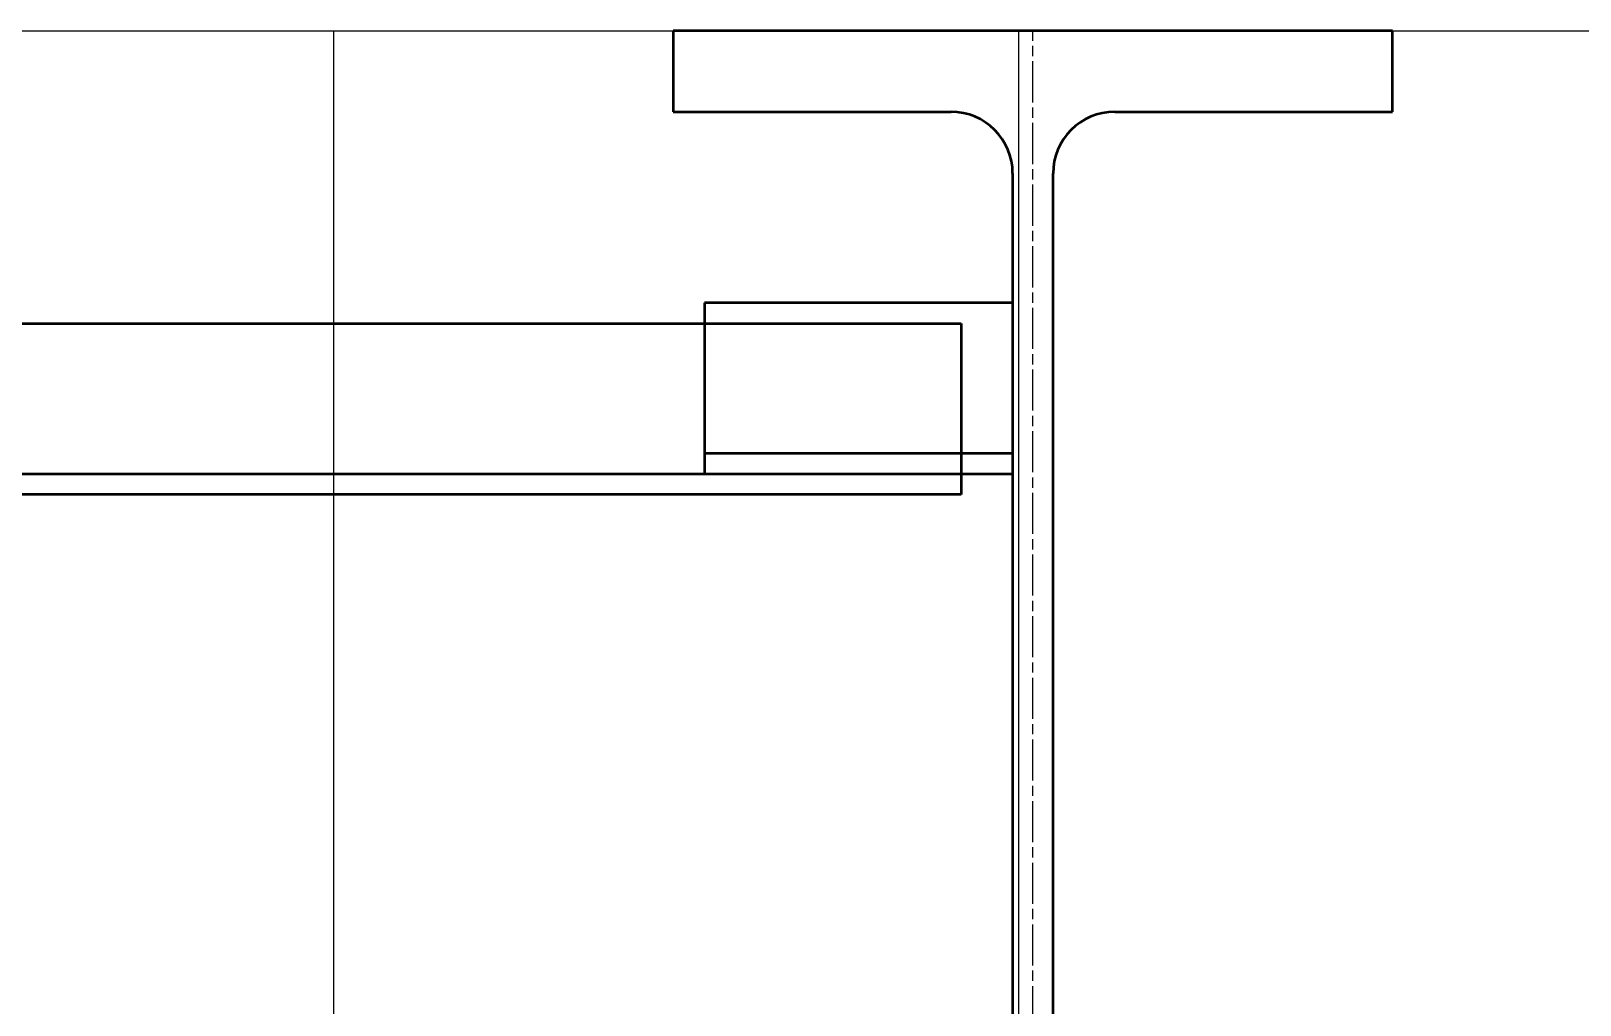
# Model space of a CAD drawing. Header units: millimetres. Extents: x -1263456 to 2767218, y -83310 to 50301.
# Drawn here: x 1102062.5 to 1102514.8, y -16214.1 to -15929.7 of the extents above; entities that cross this region are included whole.
import ezdxf

# ---------------------------------------------------------------- set-up
doc = ezdxf.new("R2010")
doc.units = ezdxf.units.MM
doc.linetypes.add('AM_ISO08W050', pattern=[18, 12, -1.5, 3, -1.5])
for name, color, linetype, lineweight in [('AM_0', 7, 'Continuous', 50), ('AM_7', 4, 'AM_ISO08W050', 25), ('AM_8', 1, 'Continuous', 25)]:
    doc.layers.add(name, color=color, linetype=linetype, lineweight=lineweight)

# ---------------------------------------------------------------- blocks, each defined once
blk = doc.blocks.new('wew1333')
at = {"layer": 'AM_8'}
for p, q in [((350217.23, 123397.36, 0), (350217.23, 111709.46, -9.91)), ((350417.23, 123397.36, 0), (350417.23, 113062.5, -9.91))]:
    blk.add_line(p, q, dxfattribs=at)
blk = doc.blocks.new('A$C46F70AF8')
at = {"layer": 'AM_0'}
for p, q in [((105, 0), (-105, 0)), ((-105, 0), (-105, -23.6)), ((105, -23.6), (105, 0)), ((-105, -23.6), (-23.9, -23.6)), ((23.9, -23.6), (105, -23.6)), ((-5.9, -41.6), (-5.9, -558.4)), ((5.9, -558.4), (5.9, -41.6)), ((-5.9, -79.38), (-95.9, -79.38)), ((-95.9, -79.38), (-95.9, -129.38)), ((-540.15, -85.38), (-20.9, -85.38)), ((-20.9, -85.38), (-20.9, -135.38)), ((-5.9, -123.38), (-95.9, -123.38)), ((-5.9, -129.38), (-540.15, -129.38)), ((-20.9, -135.38), (-540.15, -135.38))]:
    blk.add_line(p, q, dxfattribs=at)
for centre, start, end in [((-23.9, -41.6), 0, 90), ((23.9, -41.6), 90, 180)]:
    blk.add_arc(centre, 18, start, end, dxfattribs=at)
at = {"layer": 'AM_7'}
blk.add_line((0, -2990.85), (0, 0), dxfattribs=at)

msp = doc.modelspace()

# ---------------------------------------------------------------- linework, layer by layer
at = {"layer": 'AM_8'}
msp.add_line((1096534.94, -15929.72), (1109200.89, -15929.72, -0.02), dxfattribs=at)

# ---------------------------------------------------------------- block references
at = {"layer": 'AM_0'}
for name, p in [('wew1333', (751933.6, -139327.08, 0)), ('A$C46F70AF8', (1102355.03, -15929.72, -0.01))]:
    msp.add_blockref(name, p, dxfattribs=at)

doc.saveas('drawing.dxf')
